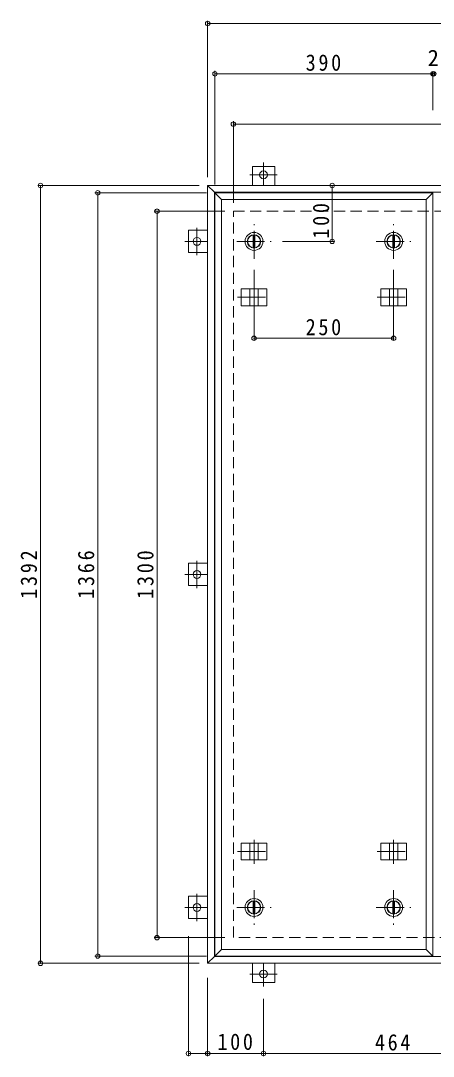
# Model space of a CAD drawing. Units: millimetres at full size, sheet at 1:10. Extents: x -2570 to 2419, y -1962 to 1656.
# Drawn here: x -2109 to -1371, y -228 to 1626 of the extents above; entities that cross this region are included whole.
import ezdxf
from ezdxf.enums import TextEntityAlignment as Align

# ---------------------------------------------------------------- set-up
doc = ezdxf.new("R2010")
doc.units = ezdxf.units.MM
doc.header["$LTSCALE"] = 10
doc.header["$PDMODE"] = 32
doc.header["$PDSIZE"] = 8
doc.linetypes.add('CHAIN1', pattern=[8, 5, -1, 1, -1])
doc.linetypes.add('DASHED2', pattern=[3, 2, -1])
for name, color, linetype, lineweight in [('0-1_躯体', 2, 'DASHED2', 9), ('0-2_仕上', 3, 'Continuous', 9), ('0-3_建具', 2, 'Continuous', 9), ('0-E', 3, 'Continuous', 9), ('0-F', 2, 'Continuous', 9)]:
    doc.layers.add(name, color=color, linetype=linetype, lineweight=lineweight)
doc.styles.add('ＭＳ ゴシック', font='')
doc.styles.get('ＭＳ ゴシック').set_extended_font_data('MS Gothic')

msp = doc.modelspace()

# ---------------------------------------------------------------- linework, layer by layer
at = {"layer": '0-1_躯体'}
for p, q in [((-1728.75, 1284.56), (-228.75, 1284.56)), ((-1728.75, -15.44), (-1728.75, 1284.56)), ((-228.75, -15.44), (-1728.75, -15.44))]:
    msp.add_line(p, q, dxfattribs=at)
at = {"layer": '0-2_仕上'}
for p, q in [((-1761.75, 1317.56), (-1749.75, 1305.56)), ((-1761.75, 1317.56), (-1371.75, 1317.56)), ((-1761.75, -48.44), (-1761.75, 1317.56)), ((-1383.75, 1305.56), (-1371.75, 1317.56)), ((-1371.75, -48.44), (-1371.75, 1317.56)), ((-1749.75, 1305.56), (-1383.75, 1305.56)), ((-1749.75, -36.44), (-1749.75, 1305.56)), ((-1383.75, -36.44), (-1383.75, 1305.56)), ((-1761.75, -48.44), (-1749.75, -36.44)), ((-1371.75, -48.44), (-1761.75, -48.44))]:
    msp.add_line(p, q, dxfattribs=at)
msp.add_lwpolyline([(-1371.75, -48.44), (-1383.75, -36.44), (-1749.75, -36.44)], dxfattribs=at)
at = {"layer": '0-3_建具'}
for p, q in [((-1774.75, 1330.56), (-1762.75, 1318.56)), ((-1774.75, 1330.56), (-182.75, 1330.56)), ((-1774.75, -61.44), (-1774.75, 1330.56)), ((-1762.75, 1318.56), (-194.75, 1318.56)), ((-1762.75, -49.44), (-1762.75, 1318.56)), ((-1762.75, -49.44), (-1774.75, -61.44)), ((-194.75, -49.44), (-1762.75, -49.44)), ((-182.75, -61.44), (-1774.75, -61.44))]:
    msp.add_line(p, q, dxfattribs=at)
at = {"layer": '0-E', "linetype": 'CHAIN1'}
for p, q in [((-1674.75, 1371.73), (-1674.75, 1330.56)), ((-1650.37, 1349.76), (-1699.13, 1349.76)), ((-1793.95, 1254.93), (-1793.95, 1206.18)), ((-1815.92, 1230.56), (-1774.75, 1230.56)), ((-1793.95, 658.93), (-1793.95, 610.18)), ((-1815.92, 634.56), (-1774.75, 634.56)), ((-1793.95, 62.93), (-1793.95, 14.18)), ((-1815.92, 38.56), (-1774.75, 38.56)), ((-1674.75, -102.62), (-1674.75, -61.44)), ((-1699.13, -80.64), (-1650.37, -80.64))]:
    msp.add_line(p, q, dxfattribs=at)
at = {"layer": '0-E'}
for p, q in [((-1694.75, 1364.76), (-1654.75, 1364.76)), ((-1694.75, 1364.76), (-1694.75, 1330.56)), ((-1654.75, 1364.76), (-1654.75, 1330.56)), ((-1808.95, 1210.56), (-1808.95, 1250.56)), ((-1808.95, 1250.56), (-1774.75, 1250.56)), ((-1808.95, 1210.56), (-1774.75, 1210.56)), ((-1808.95, 614.56), (-1808.95, 654.56)), ((-1808.95, 654.56), (-1774.75, 654.56)), ((-1808.95, 614.56), (-1774.75, 614.56)), ((-1808.95, 18.56), (-1808.95, 58.56)), ((-1808.95, 58.56), (-1774.75, 58.56)), ((-1808.95, 18.56), (-1774.75, 18.56)), ((-1694.75, -95.64), (-1694.75, -61.44)), ((-1654.75, -95.64), (-1654.75, -61.44)), ((-1654.75, -95.64), (-1694.75, -95.64))]:
    msp.add_line(p, q, dxfattribs=at)
for centre in [(-1674.75, 1349.76), (-1793.95, 1230.56), (-1793.95, 634.56), (-1793.95, 38.56), (-1674.75, -80.64)]:
    msp.add_circle(centre, 7, dxfattribs=at)
at = {"layer": '0-F', "color": 7}
for p, q in [((-1774.75, 1345.56), (-1774.75, 1625.56)), ((-1774.75, 1620.56), (-182.75, 1620.56)), ((-1761.75, 1332.56), (-1761.75, 1535.56)), ((-1761.75, 1530.56), (-1371.75, 1530.56)), ((-1371.75, 1533.56), (-1371.75, 1465.56)), ((-1371.75, 1530.56), (-1369.75, 1530.56)), ((-1728.75, 1299.56), (-1728.75, 1445.55)), ((-1728.75, 1440.55), (-228.75, 1440.55)), ((-1789.75, 1330.56), (-2079.01, 1330.56)), ((-2074.01, -61.44), (-2074.01, 1330.56)), ((-1776.75, 1317.56), (-1976.54, 1317.56)), ((-1971.54, -48.44), (-1971.54, 1317.56)), ((-1551.83, 1330.56), (-1551.83, 1230.56)), ((-1743.75, 1284.56), (-1870.37, 1284.56)), ((-1865.37, -15.44), (-1865.37, 1284.56)), ((-1548.83, 1230.56), (-1640.75, 1230.56)), ((-1691.75, 1054.25), (-1691.75, 1179.56)), ((-1441.75, 1054.25), (-1441.75, 1179.56)), ((-1691.75, 1057.25), (-1441.75, 1057.25)), ((-1743.75, -15.44), (-1870.37, -15.44)), ((-1808.95, -227.81), (-1808.95, -12.66)), ((-1776.75, -48.44), (-1976.54, -48.44)), ((-1789.75, -61.44), (-2079.01, -61.44)), ((-1774.75, -87.66), (-1774.75, -227.81)), ((-1674.75, -124.95), (-1674.75, -227.81)), ((-1808.95, -222.81), (-1774.75, -222.81)), ((-1774.75, -222.81), (-1674.75, -222.81)), ((-1674.75, -222.81), (-1210.75, -222.81))]:
    msp.add_line(p, q, dxfattribs=at)
at = {"layer": '0-F', "linetype": 'CHAIN1'}
for p, q in [((-1691.75, 1199.56), (-1691.75, 1261.56)), ((-1441.75, 1199.56), (-1441.75, 1261.56)), ((-1722.75, 1230.56), (-1660.75, 1230.56)), ((-1472.75, 1230.56), (-1410.75, 1230.56)), ((-1691.75, 69.56), (-1691.75, 7.56)), ((-1441.75, 69.56), (-1441.75, 7.56)), ((-1722.75, 38.56), (-1660.75, 38.56)), ((-1472.75, 38.56), (-1410.75, 38.56))]:
    msp.add_line(p, q, dxfattribs=at)
at = {"layer": '0-F'}
for p, q in [((-1693.25, 1241.96), (-1693.25, 1219.15)), ((-1690.25, 1241.96), (-1690.25, 1219.15)), ((-1443.25, 1241.96), (-1443.25, 1219.15)), ((-1440.25, 1241.96), (-1440.25, 1219.15)), ((-1693.25, 27.15), (-1693.25, 49.96)), ((-1690.25, 27.15), (-1690.25, 49.96)), ((-1443.25, 27.15), (-1443.25, 49.96)), ((-1440.25, 27.15), (-1440.25, 49.96))]:
    msp.add_line(p, q, dxfattribs=at)
at = {"layer": '0-F', "color": 4, "linetype": 'CHAIN1'}
for p, q in [((-1691.75, 1152.67), (-1691.75, 1109.43)), ((-1441.75, 1152.67), (-1441.75, 1109.43)), ((-1721.16, 1130.56), (-1662.34, 1130.56)), ((-1471.16, 1130.56), (-1412.34, 1130.56)), ((-1691.75, 116.44), (-1691.75, 159.68)), ((-1441.75, 116.44), (-1441.75, 159.68)), ((-1721.16, 138.56), (-1662.34, 138.56)), ((-1471.16, 138.56), (-1412.34, 138.56))]:
    msp.add_line(p, q, dxfattribs=at)
at = {"layer": '0-F', "color": 4}
for p, q in [((-1714.84, 1145.56), (-1714.84, 1115.56)), ((-1714.84, 1145.56), (-1668.66, 1145.56)), ((-1699.25, 1145.56), (-1699.25, 1115.56)), ((-1684.25, 1145.56), (-1684.25, 1115.56)), ((-1668.66, 1145.56), (-1668.66, 1115.56)), ((-1464.84, 1145.56), (-1464.84, 1115.56)), ((-1464.84, 1145.56), (-1418.66, 1145.56)), ((-1449.25, 1145.56), (-1449.25, 1115.56)), ((-1434.25, 1145.56), (-1434.25, 1115.56)), ((-1418.66, 1145.56), (-1418.66, 1115.56)), ((-1714.84, 1115.56), (-1668.66, 1115.56)), ((-1464.84, 1115.56), (-1418.66, 1115.56)), ((-1714.84, 123.56), (-1714.84, 153.56)), ((-1714.84, 153.56), (-1668.66, 153.56)), ((-1699.25, 123.56), (-1699.25, 153.56)), ((-1684.25, 123.56), (-1684.25, 153.56)), ((-1668.66, 123.56), (-1668.66, 153.56)), ((-1464.84, 123.56), (-1464.84, 153.56)), ((-1464.84, 153.56), (-1418.66, 153.56)), ((-1449.25, 123.56), (-1449.25, 153.56)), ((-1434.25, 123.56), (-1434.25, 153.56)), ((-1418.66, 123.56), (-1418.66, 153.56)), ((-1714.84, 123.56), (-1668.66, 123.56)), ((-1464.84, 123.56), (-1418.66, 123.56))]:
    msp.add_line(p, q, dxfattribs=at)
at = {"layer": '0-F'}
for centre, radius in [((-1691.75, 1230.56), 16), ((-1691.75, 1230.56), 12), ((-1691.75, 1230.56), 11.5), ((-1441.75, 1230.56), 16), ((-1441.75, 1230.56), 12), ((-1441.75, 1230.56), 11.5), ((-1691.75, 38.56), 16), ((-1691.75, 38.56), 12), ((-1691.75, 38.56), 11.5), ((-1441.75, 38.56), 16), ((-1441.75, 38.56), 12), ((-1441.75, 38.56), 11.5)]:
    msp.add_circle(centre, radius, dxfattribs=at)
at = {"layer": '0-F', "color": 7}
for p in [(-1774.75, 1620.56), (-1761.75, 1530.56), (-1371.75, 1530.56), (-1369.75, 1530.56), (-1728.75, 1440.55), (-2074.01, 1330.56), (-1551.83, 1330.56), (-1971.54, 1317.56), (-1865.37, 1284.56), (-1551.83, 1230.56), (-1691.75, 1057.25), (-1441.75, 1057.25), (-1865.37, -15.44), (-1971.54, -48.44), (-2074.01, -61.44), (-1808.95, -222.81), (-1774.75, -222.81), (-1674.75, -222.81)]:
    msp.add_point(p, dxfattribs=at)

# ---------------------------------------------------------------- texts
at = {"layer": '0-F', "style": 'ＭＳ ゴシック'}
msp.add_text('2', height=29.33, dxfattribs=at).set_placement((-1380.75, 1535.56), align=Align.BOTTOM_LEFT)
at = {"layer": '0-F', "char_height": 29.33, "attachment_point": 7, "style": 'ＭＳ ゴシック'}
for s, insert in [('\\T1.27;\\W0.9;390', (-1599.25, 1535.56)), ('\\T1.27;\\W0.9;250', (-1599.25, 1062.25)), ('\\T1.27;\\W0.9;100', (-1757.25, -216.81)), ('\\T1.27;\\W0.9;464', (-1475.25, -217.81))]:
    msp.add_mtext(s, dxfattribs=dict(at, insert=insert))
at = {"layer": '0-F', "char_height": 29.33, "attachment_point": 7, "rotation": 90, "style": 'ＭＳ ゴシック'}
for s, insert in [('\\T1.27;\\W0.9;100', (-1556.83, 1235.64)), ('\\T1.28;\\W0.9;1392', (-2080.01, 590.81)), ('\\T1.28;\\W0.9;1366', (-1977.54, 590.81)), ('\\T1.28;\\W0.9;1300', (-1871.37, 590.81))]:
    msp.add_mtext(s, dxfattribs=dict(at, insert=insert))

doc.saveas('drawing.dxf')
